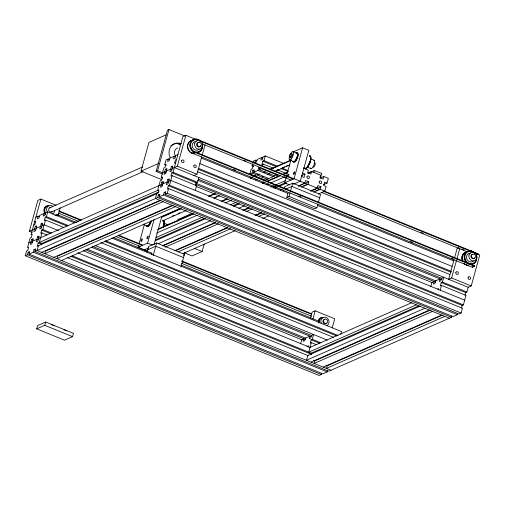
<?xml version="1.0" encoding="UTF-8"?>
<svg xmlns="http://www.w3.org/2000/svg" width="505" height="505" viewBox="0 0 505 505"><rect width="100%" height="100%" fill="white"/><g stroke="black" fill="none" stroke-linecap="round" stroke-linejoin="round"><path stroke-width="0.76" d="M32.244 232.483L29.34 231.296L37.856 200.39L40.861 199.065L56.099 205.276M321.672 373.208L321.313 374.495L319.128 375.461L25.25 255.738L26.563 250.972L27.743 250.448L28.671 247.103L27.485 247.62L30.111 238.089L31.291 237.571L32.219 234.225L31.032 234.743L40.861 199.065M25.25 255.738L27.44 254.773L28.147 252.197L29.688 251.522L28.981 254.097L322.853 373.82L327.234 371.895L327.587 370.607M31.695 239.32L30.275 244.47L31.815 243.795L33.235 238.644L31.695 239.32L33.134 239.907M35.243 226.442L33.822 231.593L35.363 230.918L36.783 225.76L35.243 226.442L36.701 227.035M39.541 216.727L38.083 216.134L37.37 218.709L38.91 218.034L39.624 215.458L43.998 213.533L45.456 214.126M28.981 254.097L33.355 252.172L34.069 249.596L35.602 248.921L34.895 251.496L328.768 371.219L451.489 317.273L451.842 315.985M37.616 236.719L36.196 241.87L37.73 241.194L39.15 236.043L37.616 236.719L39.055 237.306M41.164 223.835L39.743 228.992L41.277 228.31L42.698 223.159L41.164 223.835L42.622 224.435M43.998 213.533L43.291 216.108L44.825 215.433L45.538 212.857L47.729 211.898L74.708 222.888M38.134 242.943L37.212 246.288L157.92 193.226L158.841 189.874L38.134 242.943L41.782 244.426M51.51 233.064L42.868 229.541L41.681 230.059L40.76 233.411L41.947 232.887L46.984 234.945M68.289 225.571L46.416 216.664L45.229 217.182L44.307 220.527L45.494 220.01L63.725 227.439M38.399 245.771L37.086 250.537L330.958 370.26M41.947 232.887L39.321 242.419L42.237 243.606M42.868 229.541L45.494 220.01M46.416 216.664L47.729 211.898M41.397 244.755L41.77 243.416L158.665 192.026M56.699 215.995L57.097 214.562L76.804 222.591M58.17 215.338L60.246 207.801M36.713 328.843L37.61 325.573L45.658 322.038L73.478 333.369L72.575 336.639L64.533 340.181L36.713 328.843L44.756 325.308L72.575 336.639M44.756 325.308L45.658 322.038M161.922 179.685L141.034 171.176L148.962 142.391L166.057 134.873M162.572 174.042L156.121 171.416L167.471 130.202L168.973 129.539L184.742 135.965M156.121 171.416L157.623 170.753L168.973 129.539M147.574 251.118L138.118 247.267L138.534 245.758M139.153 243.498L144.348 224.649M156.739 193.743L155.426 198.509L449.298 318.232M162.648 178.101L161.209 177.514L163.835 167.982L165.015 167.464L165.937 164.119L164.756 164.636L166.069 159.87L168.26 158.911L169.718 159.504M34.895 251.496L157.617 197.55L158.324 194.968L159.864 194.292L159.151 196.868L453.029 316.591L457.41 314.672L457.764 313.378M161.871 182.09L160.451 187.241L161.991 186.566L163.412 181.415L161.871 182.09L163.311 182.677M165.419 169.213L163.999 174.364L165.539 173.688L166.959 168.537L165.419 169.213L166.877 169.806M168.26 158.911L167.546 161.486L169.087 160.805L169.794 158.229L174.174 156.304L175.633 156.904M138.118 247.267L147.586 243.107L154.019 219.732M147.094 251.945L148.59 246.522L156.638 242.981L184.458 254.318L180.986 266.918M159.151 196.868L163.532 194.943L164.239 192.367L165.779 191.692L165.072 194.267L458.944 313.99L461.134 313.031L462.447 308.265L168.569 188.542L167.389 189.059L168.31 185.714L169.497 185.19L463.369 304.919L465.995 295.387L441.503 285.407L440.322 285.931L441.244 282.579L442.43 282.061L466.917 292.035L468.23 287.269L471.234 285.95L479.75 255.038L476.12 253.56M167.786 179.49L166.372 184.641L167.906 183.965L169.327 178.814L167.786 179.49L169.232 180.077M171.334 166.612L169.92 171.763L171.454 171.088L172.874 165.937L171.334 166.612L172.792 167.206M174.174 156.304L173.468 158.886L175.001 158.204L175.715 155.628L177.899 154.669M198.844 177.526L197.531 182.292L173.045 172.312L171.858 172.836L170.936 176.182L172.117 175.664L196.609 185.638L195.296 190.404M165.072 194.267L167.256 193.308L168.569 188.542M169.497 185.19L172.117 175.664M173.045 172.312L182.867 136.634L185.872 135.315L196.761 139.752M154.012 244.887L161.903 216.235M151.475 254.539L151.853 253.169M172.167 168.512L177.362 166.227L185.872 135.315M153.166 255.581L156.638 242.981M177.4 221.102L177.81 219.606L192.014 213.362M193.945 175.532L196.95 174.206L201.729 156.866M202.145 155.357L205.049 144.802M195.612 185.486L196.35 182.81L197.531 182.292M183.769 255.846L184.805 252.096M184.211 252.752L192.02 255.934L202.12 251.496L204.209 243.915M265.087 180.171L249.887 173.979L251.2 169.213L252.386 168.695L253.308 165.343L252.128 165.867L252.689 163.822M253.062 162.465L253.434 161.101L255.625 160.136L257.077 160.729M249.887 173.979L252.077 173.019L252.79 170.444L254.324 169.768L253.617 172.344L268.811 178.53M255.625 160.136L254.918 162.711L256.458 162.036L257.165 159.46L261.546 157.535L262.991 158.128M253.617 172.344L257.998 170.419L258.705 167.843L260.245 167.161L259.532 169.743L274.726 175.929M261.546 157.535L260.832 160.11L262.373 159.435L263.08 156.859L265.27 155.9L283.362 163.266M277.706 166.265L263.957 160.666L262.777 161.183L261.855 164.535L263.036 164.011L273.167 168.14M262.284 166.738L263.036 164.011M263.957 160.666L265.27 155.9M263.547 183.138L263.907 181.825M276.993 177.23L277.712 174.61L264.267 180.519M289.46 184.83L284.624 182.861L286.076 177.583M286.493 176.075L290.855 160.243M283.387 191.401L283.778 189.962M284.138 188.655L284.681 186.692L292.73 183.157L320.549 194.488L318.459 202.063M317.866 204.216L316.881 207.807L314.634 208.792L286.808 197.461L287.945 193.339M286.808 197.461L289.062 196.47L290.047 192.885M290.444 191.452L292.73 183.157M284.624 182.861L294.093 178.701L302.602 147.788L308.826 150.32L300.311 181.232L293.55 184.205M302.545 173.12L304.995 174.118L304.073 177.463L301.624 176.466M298.341 185.935L304.843 183.075L305.55 180.5L308.732 181.8L308.025 184.375L301.523 187.235M323.427 184.685L327.038 183.094L328.345 178.328L323.819 176.485L323.105 179.06L319.924 177.76L320.631 175.184L311.572 171.498L310.865 174.073L307.678 172.773L308.391 170.198L303.858 168.354M313.82 172.647L314.407 170.501L321.754 173.493L320.574 177.785M310.588 190.922L317.083 188.068L317.796 185.493L320.978 186.787L320.271 189.362L313.769 192.222M318.301 194.065L324.797 191.212L326.11 186.446L323.661 185.449L324.589 182.097L327.038 183.094M300.608 343.81L301.731 339.726L303.922 338.76L303.208 341.336L304.749 340.66L305.462 338.085L309.836 336.16L309.129 338.735L310.663 338.06L311.377 335.484L313.567 334.518L312.254 339.284L311.067 339.808L310.146 343.154L311.332 342.636L316.37 344.688M310.474 318.163L312.14 312.128L315.145 310.809L334.733 318.788L332.246 327.84M312.86 319.103L315.145 310.809M308.183 347.074L308.536 345.786L307.002 346.462M311.332 342.636L308.707 352.168L416.221 304.9M318.737 322.745L319.135 321.319L181.181 265.112M310.783 354.504L311.156 353.165L418.67 305.897M430.348 310.089L314.893 360.848L314.186 363.423L432.526 311.396M442.595 315.082L327.139 365.835L326.432 368.41L444.772 316.389M340.85 334.342L341.601 331.621L111.895 238.038M430.784 286.581L431.908 282.497L434.098 281.531L433.385 284.113L434.925 283.431L435.632 280.856L440.013 278.93L439.306 281.506L440.84 280.83L441.553 278.255L443.737 277.295L442.43 282.061M438.359 289.851L438.712 288.557L437.69 289.011M440.19 290.173L441.503 285.407M454.039 259.69L448.636 279.29L451.647 277.971L471.234 285.95M454.658 257.424L457.151 248.378L458.957 247.589M451.647 277.971L456.419 260.63M456.836 259.122L459.746 248.567M191.307 152.794L472.308 267.284L472.446 266.785M461.45 308.113L462.189 305.437L463.369 304.919M464.998 295.236L465.736 292.559L466.917 292.035M472.308 267.284L474.555 266.299L474.694 265.794L470.313 264.014M476.19 254.975L477.875 254.236L478.014 253.731L324.09 191.023M49.389 207.953L142.745 166.915M35.893 217.1L38.083 216.134M141.034 171.176L158.835 163.349M51.018 212.144L142.934 171.738M34.58 221.865L35.767 221.341L34.839 224.693L33.658 225.211M176.592 159.435L175.405 159.952L174.484 163.304L175.664 162.78M192.178 153.166L194.431 152.175L474.555 266.299M54.963 215.502L57.097 214.562M29.34 231.296L34.536 229.018L35.994 229.611M36.076 228.336L40.45 226.417L41.909 227.01M41.991 225.735L44.181 224.775L58.586 230.646M162.522 172.748L164.712 171.788L166.17 172.382M166.246 171.113L170.627 169.188L172.085 169.781M161.209 177.514L162.389 176.996L161.467 180.342L160.287 180.866L157.661 190.398L159.119 190.991M28.798 242.855L30.988 241.895L32.446 242.488M32.528 241.22L36.903 239.294L38.361 239.888M38.443 238.619L161.164 184.666L162.623 185.259M162.698 183.99L167.079 182.065L168.537 182.659M168.619 181.39L170.804 180.43L464.682 300.153M41.612 252.38L159.952 200.352M160.962 200.346L45.507 251.099L44.8 253.674L163.14 201.653M293.14 151.948L302.602 147.788M53.858 257.367L172.199 205.346M173.209 205.333L57.753 256.092L57.046 258.667L175.386 206.64M259.532 169.743L261.723 168.777L276.917 174.97M61.572 260.511L179.913 208.483M161.695 216.86L181.156 208.3M208.552 196.256L214.322 193.724M250.366 177.874L252.532 176.927M253.971 176.289L255.416 175.658M257.575 174.705L259.021 174.073M269.834 169.32L290.741 160.129M161.556 217.365L181.017 208.805M209.139 196.445L215.622 193.592M250.227 178.379L252.393 177.425M254.558 176.479L255.997 175.841M258.162 174.894L259.602 174.257M263.926 172.357L265.371 171.725M270.415 169.503L291.322 160.312M172.117 216.216L174.275 215.269M177.88 213.684L180.045 212.731M214.65 197.518L216.809 196.571M276.652 170.261L278.81 169.314M282.415 167.729L284.58 166.776M286.019 166.145L287.465 165.507M162.604 220.843L186.395 210.383M213.792 198.339L219.555 195.801M255.606 179.957L257.045 179.325M262.095 177.103L263.534 176.472M267.858 174.572L270.024 173.619M275.067 171.397L289.491 165.059M158.368 228.923L192.973 213.71M221.095 201.35L226.859 198.812M262.183 183.283L264.349 182.33M266.514 181.383L280.212 175.361M282.371 174.408L288.14 171.87M157.51 229.743L193.56 213.893M221.676 201.533L227.439 199.002M262.77 183.466L264.929 182.52M267.094 181.566L280.793 175.544M282.952 174.597L287.282 172.691M156.55 233.114L196.988 215.338M225.148 202.953L231.65 200.1M266.312 184.862L268.477 183.908M270.642 182.955L284.359 176.927M155.957 237.558L202.177 217.245M230.337 204.866L236.113 202.322M270.775 187.084L273.659 185.815M275.105 185.184L285.937 180.418M155.521 239.831L204.62 218.242M232.786 205.863L238.562 203.319M273.224 188.081L276.109 186.812M277.554 186.181L285.495 182.69M301.384 175.702L304.995 174.118M307.962 173.082L311.572 171.498M308.637 173.038L314.407 170.501M155.035 240.91L205.585 218.69M233.746 206.305L239.522 203.768M274.903 188.214L277.075 187.26M279.24 186.307L286.461 183.132M144.335 249.798L148.672 247.898M158.059 243.77L210.768 220.597M238.934 208.218L244.71 205.674M280.092 190.12L282.257 189.167M147.687 249.792L155.736 246.257L183.555 257.588M285.792 189.078L291.827 186.427L319.646 197.758M162.585 245.613L215.3 222.44M242.741 210.377L248.517 207.839M162.869 245.922L215.584 222.749M243.745 210.37L249.52 207.833M298.625 186.244L302.236 184.653M305.121 183.384L308.732 181.8M320.208 178.069L323.819 176.485M165.047 247.229L218.482 223.74M245.922 211.677L252.424 208.817M174.831 250.606L227.547 227.433M254.987 215.37L261.483 212.51M175.835 250.594L227.831 227.736M255.991 215.357L261.767 212.82M310.872 191.231L315.202 189.325M316.648 188.693L320.978 186.787M178.019 251.9L230.728 228.727M258.888 216.348L264.67 213.804M182.545 253.744L235.261 230.57M262.701 218.507L268.477 215.97M476.329 254.469L478.014 253.731M473.008 266.533L474.694 265.794M310.019 347.402L411.764 302.672M420.349 306.03L307.785 355.514L306.472 360.28L424.812 308.258M310.998 362.123L429.345 310.102M323.244 367.116L441.585 315.088M292.982 151.62L296.896 153.211M310.594 158.804L314.129 160.243M289.687 159.984L293.607 161.581M307.419 167.199L310.954 168.638M303.638 167.755L306.062 168.367A6.912 2.342 -67.8 0 0 310.297 160.906A6.912 2.342 -67.8 0 0 309.432 155.843M288.424 165.331L289.87 165.918M282.049 168.032L287.837 170.393M262.777 161.183L276.525 166.783M280.862 168.55L288.102 171.498M277.51 169.907L286.19 173.442M294.093 178.701L304.843 183.075M308.025 184.375L317.083 188.068M320.271 189.362L324.797 191.212M293.455 178.543L197.202 139.317M304.395 182.999L307.311 184.186M316.799 188.049L319.716 189.242M198.484 140.409L293.317 179.048M303.53 183.208L307.173 184.691M315.928 188.258L319.577 189.747M323.225 191.231L470.584 251.263M473.501 252.45L477.875 254.236M243.789 160.211L245.979 161.108M284.637 176.857L286.827 177.747M421.056 232.433L423.24 233.323M461.905 249.072L464.095 249.962M202.069 143.78L291.069 180.032M301.277 184.192L304.925 185.682M313.681 189.249L317.329 190.732M321.704 192.519L466.873 251.654M258.705 167.843L260.151 168.43M252.128 165.867L253.573 166.454M257.998 170.419L273.192 176.605M252.79 170.444L254.236 171.031M252.077 173.019L267.997 179.502M196.028 152.27L468.129 263.118M233.171 169.301L235.362 170.198M274.019 185.947L276.21 186.837M298.827 196.054L301.012 196.944M410.439 241.523L412.623 242.413M451.287 258.162L453.477 259.059M201.217 158.008L288.077 193.39M317.273 205.289L453.768 260.896M289.062 196.47L316.881 207.807M199.778 163.582L452.089 266.369M198.465 168.348L451.508 271.431M198.011 169.162L451.053 272.252M197.543 171.694L449.854 274.486M177.362 166.227L196.95 174.206M174.351 167.546L468.23 287.269M164.756 164.636L166.214 165.23M198.414 179.206L441.976 278.432M197.607 180.178L441.894 279.701M171.858 172.836L196.35 182.81M441.244 282.579L465.736 292.559M195.416 182.993L436.061 281.032M195.334 184.262L435.537 282.118M157.623 170.753L162.642 172.798M196.066 186.414L432.33 282.667M168.31 185.714L462.189 305.437M167.256 193.308L461.134 313.031M164.239 192.367L165.697 192.967M163.532 194.943L457.41 314.672M158.324 194.968L159.782 195.568M157.617 197.55L451.489 317.273M164.087 223.21L167.622 224.649M147.1 225.987L143.18 224.39A4.494 1.528 -67.8 0 0 144.14 224.043M194.311 248.315L202.12 251.496M147.586 243.107L152.422 245.077M58.58 210.736L81.198 219.953M118.404 235.109L142.473 244.912M181.869 260.965L311.718 313.864M59.173 211.538L81.059 220.458M118.265 235.614L142.334 245.417M181.731 261.47L311.579 314.369M58.384 213.123L78.812 221.442M116.011 236.599L140.087 246.408M181.667 263.345L311.516 316.25M113.297 237.457L151.98 253.22M105.482 240.727L338.104 335.49M45.229 217.182L67.108 226.095M104.295 241.245L336.917 336.014M100.912 242.589L333.534 337.359M95.224 245.569L327.253 340.099M92.308 246.238L311.8 335.655M91.5 247.21L311.276 336.747M312.254 339.284L320.896 342.807M41.681 230.059L50.33 233.581M311.067 339.808L319.716 343.331M87.119 249.135L305.885 338.255M85.579 249.811L305.361 339.347M83.388 250.77L302.154 339.897M77.82 252.803L310.442 347.573M72.133 255.789L311.32 353.229M70.953 256.306L311.591 354.346M67.563 257.651L308.208 355.69M313.618 360.33L314.893 360.848M325.864 365.317L327.139 365.835M34.069 249.596L35.527 250.19M33.355 252.172L327.234 371.895M28.147 252.197L29.606 252.79M27.44 254.773L321.313 374.495M193.554 151.803L194.431 152.175M63.92 329.929A1.97 0.612 15.4 0 1 66.231 330.541M66.565 330.75A1.97 0.612 15.4 0 1 66.786 330.952M51.182 324.74A1.97 0.612 15.4 0 1 54.155 325.946M151.128 221.171A4.494 1.528 -67.8 0 1 149.202 225.154M148.104 226.126A4.494 1.528 -67.8 0 1 147.649 226.202M287.484 176.51A1.408 0.473 -67.8 0 1 288.185 174.654A1.408 0.473 -67.8 0 1 288.86 174.768A1.408 0.473 -67.8 0 1 288.159 176.624M297.672 153.608A4.494 1.528 -67.8 0 1 297.275 157.857A4.494 1.528 -67.8 0 1 294.604 161.72M318.895 320.927A4.494 3.996 66.3 0 1 319.987 319.084M309.085 163.727A6.35 2.153 -67.8 0 1 308.353 165.173M175.386 156.095A5.624 4.993 66.3 0 1 177.621 147.915M194.116 153.722A6.912 6.142 66.3 0 1 187.538 146.993A6.912 6.142 66.3 0 1 192.897 140.144M198.061 152.283A6.912 6.142 66.3 0 1 197.202 152.927M194.229 153.671A6.912 6.142 66.3 0 1 187.633 146.646A6.912 6.142 66.3 0 1 193.56 140.087M198.181 152.226A6.912 6.142 66.3 0 1 197.316 152.876M200.611 145.585A2.247 1.995 66.3 0 1 198.086 146.848A2.247 1.995 66.3 0 1 196.698 143.988A2.247 1.995 66.3 0 1 199.222 142.726M202.025 146.507A6.35 5.643 66.3 0 1 195.315 151.879A6.35 5.643 66.3 0 1 190.776 143.414A6.35 5.643 66.3 0 1 198.806 140.497M199.09 149.278A4.494 3.996 66.3 0 1 192.462 147.081A4.494 3.996 66.3 0 1 196.344 141.444M202.215 148.18A6.912 6.142 66.3 0 1 195.454 152.554A6.912 6.142 66.3 0 1 189.874 145.528A6.912 6.142 66.3 0 1 195.025 139.121M196.091 139.115A6.912 6.142 66.3 0 1 200.15 141.059M202.391 145.85A6.912 6.142 66.3 0 1 202.328 147.612M191.704 149.417A6.35 5.643 66.3 0 1 190.562 146.854M202.309 144.619A6.912 6.142 66.3 0 1 195.568 152.497A6.912 6.142 66.3 0 1 190.726 142.132A6.912 6.142 66.3 0 1 201.047 141.911M178.006 143.849A10.712 9.513 66.3 0 1 179.9 144.405M170.191 157.812A10.712 9.513 66.3 0 1 171.113 146.292A10.712 9.513 66.3 0 1 181.402 143.742M170.816 145.876A10.712 9.513 66.3 0 1 180.241 144.241M318.642 320.625A5.063 4.494 66.3 0 1 323.143 317.481A4.494 3.996 66.3 0 1 328.591 319.962A4.494 3.996 66.3 0 1 326.767 325.7M318.402 320.732A5.063 4.494 66.3 0 1 322.903 317.582M313.674 160.319A4.494 1.528 -67.8 0 1 313.857 165.249A4.494 1.528 -67.8 0 1 310.398 167.944M309.413 155.887A6.912 2.342 -67.8 0 1 309.754 162.616A6.912 2.342 -67.8 0 1 304.66 168.689M309.521 162.698A6.35 2.153 -67.8 0 1 308.864 164.22M308.107 165.608A6.35 2.153 -67.8 0 1 307.299 166.776M309.66 155.982A6.912 2.342 -67.8 0 1 310.001 162.711A6.912 2.342 -67.8 0 1 304.906 168.79M310.322 156.796A6.35 2.153 -67.8 0 1 310.619 157.478M310.594 159.782A6.35 2.153 -67.8 0 1 306.737 167.742M297.022 152.958A5.063 1.717 -67.8 0 1 297.47 157.895A5.063 1.717 -67.8 0 1 293.569 162.08M295.936 153.16A5.063 1.717 -67.8 0 1 296.978 157.693A5.063 1.717 -67.8 0 1 292.843 161.335M321.294 323.219A4.494 3.996 66.3 0 1 323.112 317.481M326.501 323.156A2.247 1.995 66.3 0 1 323.263 322.689A2.247 1.995 66.3 0 1 324.248 319.457M319.053 322.929A4.494 3.996 66.3 0 1 322.228 318.03M47.609 212.485A4.494 3.996 66.3 0 1 47.571 206.671A4.494 3.996 66.3 0 1 52.905 206.387M54.729 210.497A4.494 3.996 66.3 0 1 52.482 213.956M52.217 211.418A2.247 1.995 66.3 0 1 48.739 210.415A2.247 1.995 66.3 0 1 51.018 207.719M45.715 213.318A4.494 3.996 66.3 0 1 47.943 206.292M45.216 213.905A5.063 4.494 66.3 0 1 47.426 205.87M45.456 213.798A5.063 4.494 66.3 0 1 44.56 208.294A5.063 4.494 66.3 0 1 48.859 205.737M167.534 224.94A5.624 1.906 -67.8 0 1 169.699 224.567M296.46 153.249A4.494 1.528 -67.8 0 1 296.725 157.825A4.494 1.528 -67.8 0 1 293.285 161.329M291.802 153.791A2.247 0.764 -67.8 0 1 291.966 156.26A2.247 0.764 -67.8 0 1 290.236 157.345M468.4 265.466A6.912 6.142 66.3 0 1 463.874 263.313M462.529 261.331A6.912 6.142 66.3 0 1 466.115 252.052M472.345 264.02A6.912 6.142 66.3 0 1 471.487 264.67M467.971 265.365A6.912 6.142 66.3 0 1 463.988 263.257M462.649 261.281A6.912 6.142 66.3 0 1 466.235 252.001M472.465 263.97A6.912 6.142 66.3 0 1 471.601 264.614M463.135 261.142A6.35 5.643 66.3 0 1 465.402 252.91M474.681 257.834A2.247 1.995 66.3 0 1 471.152 257.424A2.247 1.995 66.3 0 1 472.977 254.331M476.278 258.787A6.35 5.643 66.3 0 1 469.271 263.522A6.35 5.643 66.3 0 1 465.118 254.987A6.35 5.643 66.3 0 1 473.09 252.241M473.374 261.022A4.494 3.996 66.3 0 1 466.746 258.819A4.494 3.996 66.3 0 1 470.628 253.188M476.48 256.414A6.912 6.142 66.3 0 1 469.738 264.292A6.912 6.142 66.3 0 1 464.89 253.927A6.912 6.142 66.3 0 1 475.211 253.706M465.945 261.11A6.35 5.643 66.3 0 1 464.834 258.592M476.796 257.544A6.912 6.142 66.3 0 1 468.956 263.976A6.912 6.142 66.3 0 1 465.389 253.239A6.912 6.142 66.3 0 1 475.666 254.148M476.43 255.782A6.912 6.142 66.3 0 1 476.72 256.95M151.367 221.064A5.063 1.717 -67.8 0 1 148.874 225.931A5.063 1.717 -67.8 0 1 146.829 225.943M150.875 220.868A5.063 1.717 -67.8 0 1 148.382 225.729A5.063 1.717 -67.8 0 1 146.336 225.741M163.532 220.369A6.912 2.342 -67.8 0 1 163.538 226.177M162.446 220.912A6.35 2.153 -67.8 0 1 163.014 227.105M163.153 220.388A6.912 2.342 -67.8 0 1 163.784 226.278M166.644 225.078A4.494 1.528 -67.8 0 1 167.963 224.864M163.816 221.203A6.35 2.153 -67.8 0 1 163.26 227.206M314.28 163.399A2.247 0.764 -67.8 0 1 315.051 164.876A2.247 0.764 -67.8 0 1 313.15 167.022M150.219 222.232A4.494 1.528 -67.8 0 1 146.778 225.735M197.303 143.893A2.247 1.995 66.3 0 0 199.98 146.639A2.247 1.995 66.3 0 0 200.643 142.959A2.247 1.995 66.3 0 0 197.303 143.893M141.653 241.03A1.408 0.473 -67.8 0 0 142.271 238.802A1.408 0.473 -67.8 0 0 141.072 240.304A1.408 0.473 -67.8 0 0 141.653 241.03M147.574 238.429A1.408 0.473 -67.8 0 0 148.186 236.201A1.408 0.473 -67.8 0 0 146.993 237.703A1.408 0.473 -67.8 0 0 147.574 238.429M294.074 174.023A1.408 0.473 -67.8 0 0 294.693 171.795A1.408 0.473 -67.8 0 0 293.5 173.297A1.408 0.473 -67.8 0 0 294.074 174.023M181.585 160.786A1.408 1.25 66.3 0 0 183.113 162.648A1.408 1.25 66.3 0 0 183.725 160.42A1.408 1.25 66.3 0 0 181.585 160.786M193.825 165.773A1.408 1.25 66.3 0 0 195.359 167.635A1.408 1.25 66.3 0 0 195.972 165.406A1.408 1.25 66.3 0 0 193.825 165.773M455.87 272.523A1.408 1.25 66.3 0 0 457.397 274.392A1.408 1.25 66.3 0 0 458.01 272.157A1.408 1.25 66.3 0 0 455.87 272.523M468.11 277.516A1.408 1.25 66.3 0 0 469.644 279.379A1.408 1.25 66.3 0 0 470.256 277.15A1.408 1.25 66.3 0 0 468.11 277.516M194.734 143.193A4.494 3.996 66.3 0 0 199.633 149.152A4.494 3.996 66.3 0 0 201.596 142.012A4.494 3.996 66.3 0 0 194.734 143.193M471.537 255.656A2.247 1.995 66.3 0 0 474.214 258.402A2.247 1.995 66.3 0 0 474.877 254.722A2.247 1.995 66.3 0 0 471.537 255.656M323.591 320.852A2.247 1.995 66.3 0 0 326.432 323.389A2.247 1.995 66.3 0 0 326.83 319.64A2.247 1.995 66.3 0 0 323.591 320.852M291.208 159.062A4.494 1.528 -67.8 0 0 293.304 151.872A4.494 1.528 -67.8 0 0 289.485 156.474A4.494 1.528 -67.8 0 0 291.208 159.062M469.019 254.93A4.494 3.996 66.3 0 0 473.911 260.896A4.494 3.996 66.3 0 0 475.88 253.756A4.494 3.996 66.3 0 0 469.019 254.93M290.646 156.771A2.247 0.764 -67.8 0 0 291.341 153.375A2.247 0.764 -67.8 0 0 289.447 156.209A2.247 0.764 -67.8 0 0 290.646 156.771M306.983 176.788A1.408 1.25 66.3 0 0 308.511 178.65A1.408 1.25 66.3 0 0 309.123 176.422A1.408 1.25 66.3 0 0 306.983 176.788M319.229 181.775A1.408 1.25 66.3 0 0 320.757 183.643A1.408 1.25 66.3 0 0 321.369 181.409A1.408 1.25 66.3 0 0 319.229 181.775"/></g></svg>
